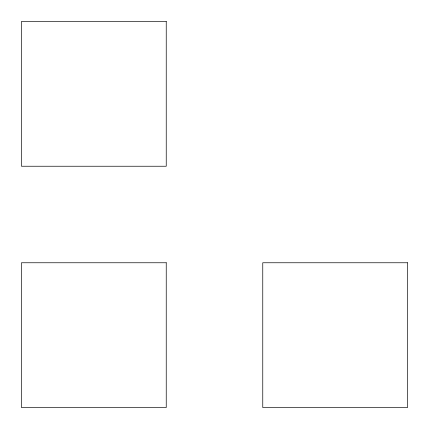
<?xml version="1.0" encoding="UTF-8"?>
<svg xmlns="http://www.w3.org/2000/svg" width="429" height="429" viewBox="0 0 429 429"><rect width="100%" height="100%" fill="white"/><g stroke="black" fill="none" stroke-linecap="round" stroke-linejoin="round"><path stroke-width="0.64" d="M166.238 21.45L21.45 21.45L21.45 166.238L166.238 166.238L166.238 21.45M166.238 262.762L21.45 262.762L21.45 407.55L166.238 407.55L166.238 262.762M407.55 262.762L262.762 262.762L262.762 407.55L407.55 407.55L407.55 262.762"/></g></svg>
